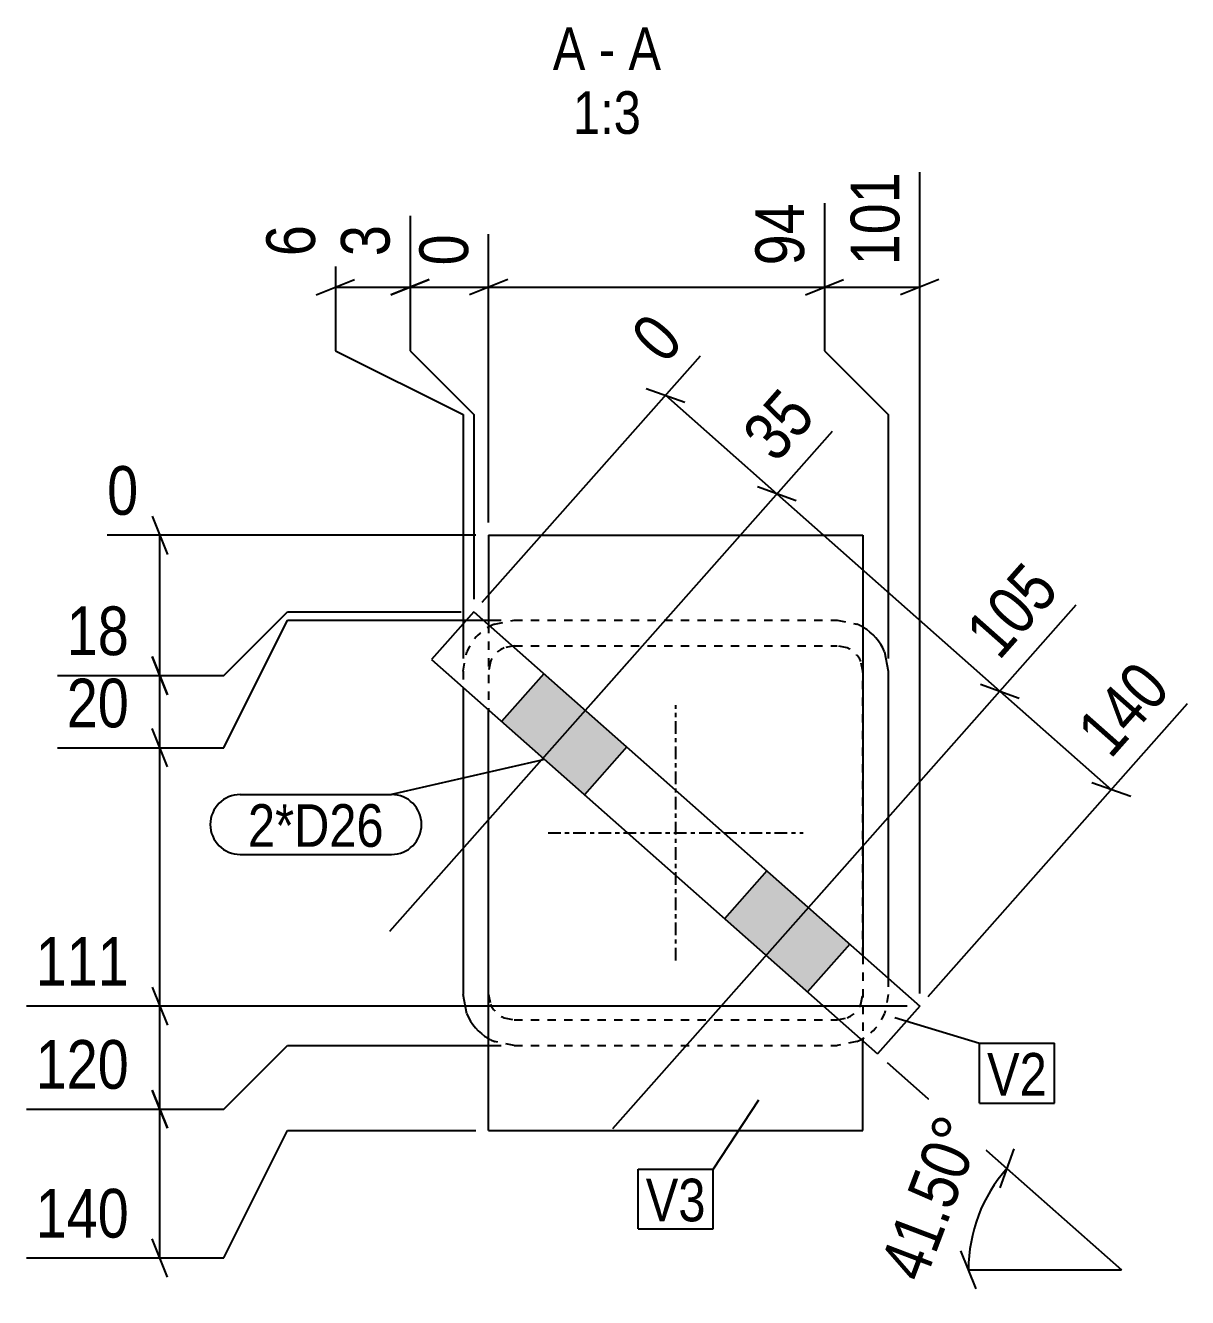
# Model space of a CAD drawing. Header units: millimetres. Extents: x 12 to 21119, y 5 to 432.
# Drawn here: x 10181 to 10454.2, y 5.2 to 304.4 of the extents above; entities that cross this region are included whole.
import ezdxf

# ---------------------------------------------------------------- set-up
doc = ezdxf.new("R2010")
doc.units = ezdxf.units.MM
doc.linetypes.add('DXK_LINE_DOT2', pattern=[3.9198, 1.9599, -1.9599])
doc.linetypes.add('DXK_LINE_DOT3', pattern=[5.9187, 2.979, -0.9799, 0.9799, -0.9799])
for name, color, linetype in [('MÅLSÆTNING', 7, 'Continuous'), ('STÅL', 7, 'Continuous'), ('TEKST', 7, 'Continuous')]:
    doc.layers.add(name, color=color, linetype=linetype)
doc.styles.add('Arial Narrow', font='ARIALN.TTF', dxfattribs={"height": 0.2})

msp = doc.modelspace()

# ---------------------------------------------------------------- hatches: boundary and pattern name
at = {"layer": 'STÅL', "linetype": 'Continuous'}
for points in [[(10292.96, 140.66), (10312.44, 123.43), (10322.37, 134.67), (10302.9, 151.9)], [(10345.39, 94.28), (10364.86, 77.05), (10374.8, 88.28), (10355.33, 105.51)]]:
    msp.add_hatch(color=96, dxfattribs=at).paths.add_polyline_path(points)

# ---------------------------------------------------------------- linework, layer by layer
at = {"layer": 'MÅLSÆTNING', "color": 7, "linetype": 'Continuous'}
for p, q in [((10391.28, 76.71), (10391.28, 269.88)), ((10368.88, 262.57), (10368.88, 227.85)), ((10368.88, 262.57), (10368.88, 227.85)), ((10253.88, 259.63), (10253.88, 227.85)), ((10271.42, 259.63), (10271.42, 227.85)), ((10289.88, 187.48), (10289.88, 255.26)), ((10289.88, 187.48), (10289.88, 255.26)), ((10249.38, 241.05), (10258.38, 244.65)), ((10253.88, 242.85), (10271.42, 242.85)), ((10266.92, 241.05), (10275.92, 244.65)), ((10271.42, 242.85), (10289.88, 242.85)), ((10294.38, 244.65), (10285.38, 241.05)), ((10294.38, 244.65), (10285.38, 241.05)), ((10289.88, 242.85), (10368.88, 242.85)), ((10364.38, 241.05), (10373.38, 244.65)), ((10368.88, 242.85), (10391.28, 242.85)), ((10395.78, 244.65), (10386.78, 241.05)), ((10253.88, 227.85), (10283.88, 212.85)), ((10271.42, 227.85), (10286.42, 212.85)), ((10271.42, 227.85), (10286.42, 212.85)), ((10368.88, 227.85), (10383.88, 212.85)), ((10368.88, 227.85), (10383.88, 212.85)), ((10288.41, 168.72), (10339.7, 226.69)), ((10326.91, 219.02), (10336.04, 215.76)), ((10331.47, 217.39), (10357.69, 194.2)), ((10283.88, 212.85), (10283.88, 155.48)), ((10286.42, 212.85), (10286.42, 169.47)), ((10286.42, 212.85), (10286.42, 169.47)), ((10383.88, 212.85), (10383.88, 155.48)), ((10383.88, 212.85), (10383.88, 155.48)), ((10314.63, 145.53), (10370.76, 208.97)), ((10314.63, 145.53), (10370.76, 208.97)), ((10362.25, 192.57), (10353.12, 195.83)), ((10362.25, 192.57), (10353.12, 195.83)), ((10357.69, 194.2), (10410.11, 147.82)), ((10210.81, 188.98), (10214.41, 179.98)), ((10286.88, 184.48), (10200.2, 184.48)), ((10212.61, 151.47), (10212.61, 184.48)), ((10367.05, 99.15), (10428.03, 168.07)), ((10227.61, 151.47), (10242.61, 166.47)), ((10227.61, 151.47), (10242.61, 166.47)), ((10242.61, 166.47), (10283.42, 166.47)), ((10242.61, 166.47), (10283.42, 166.47)), ((10227.61, 134.48), (10242.61, 164.48)), ((10227.61, 134.48), (10242.61, 164.48)), ((10242.61, 164.48), (10292.88, 164.48)), ((10242.61, 164.48), (10292.88, 164.48)), ((10214.41, 146.97), (10210.81, 155.97)), ((10210.81, 155.97), (10214.41, 146.97)), ((10212.61, 134.48), (10212.61, 151.47)), ((10405.55, 149.45), (10414.68, 146.18)), ((10405.55, 149.45), (10414.68, 146.18)), ((10410.11, 147.82), (10436.33, 124.62)), ((10393.27, 75.95), (10454.24, 144.87)), ((10214.41, 129.98), (10210.81, 138.98)), ((10214.41, 129.98), (10210.81, 138.98)), ((10188.52, 134.48), (10227.61, 134.48)), ((10188.52, 134.48), (10227.61, 134.48)), ((10212.61, 73.71), (10212.61, 134.48)), ((10440.89, 122.99), (10431.76, 126.26)), ((10210.81, 78.21), (10214.41, 69.21)), ((10210.81, 78.21), (10214.41, 69.21)), ((10388.28, 73.71), (10181.21, 73.71)), ((10388.28, 73.71), (10181.21, 73.71)), ((10212.61, 49.48), (10212.61, 73.71)), ((10227.61, 49.48), (10242.61, 64.48)), ((10227.61, 49.48), (10242.61, 64.48)), ((10242.61, 64.48), (10292.88, 64.48)), ((10242.61, 64.48), (10292.88, 64.48)), ((10383.59, 60.49), (10411.77, 35.55)), ((10214.41, 44.98), (10210.81, 53.98)), ((10210.81, 53.98), (10214.41, 44.98)), ((10181.21, 49.48), (10227.61, 49.48)), ((10181.21, 49.48), (10227.61, 49.48)), ((10212.61, 14.48), (10212.61, 49.48)), ((10227.61, 14.48), (10242.61, 44.48)), ((10242.61, 44.48), (10286.88, 44.48)), ((10413.4, 40.12), (10410.13, 30.99)), ((10411.77, 35.55), (10438.73, 11.7)), ((10214.41, 9.98), (10210.81, 18.98)), ((10404.53, 7.2), (10400.93, 16.2)), ((10181.21, 14.48), (10227.61, 14.48)), ((10402.73, 11.7), (10438.73, 11.7))]:
    msp.add_line(p, q, dxfattribs=at)
msp.add_arc((10438.73, 11.7), 36, 138.5, 180, dxfattribs=at)
at = {"layer": 'STÅL', "color": 2, "linetype": 'Continuous'}
for p, q in [((10289.88, 184.48), (10289.88, 163.42)), ((10289.88, 184.48), (10377.88, 184.48)), ((10377.88, 184.48), (10377.88, 85.56)), ((10286.42, 166.47), (10276.49, 155.24)), ((10286.42, 166.47), (10391.28, 73.71)), ((10382.97, 157.07), (10383.88, 152.48)), ((10276.49, 155.24), (10381.34, 62.47)), ((10383.88, 152.48), (10383.88, 80.25)), ((10283.88, 148.7), (10283.88, 76.48)), ((10289.88, 44.48), (10289.88, 143.39)), ((10284.79, 71.88), (10283.88, 76.48)), ((10391.28, 73.71), (10381.34, 62.47)), ((10377.88, 44.48), (10377.88, 65.53)), ((10289.88, 44.48), (10377.88, 44.48))]:
    msp.add_line(p, q, dxfattribs=at)
at = {"layer": 'STÅL', "color": 7, "linetype": 'DXK_LINE_DOT2'}
for p, q in [((10289.88, 163.42), (10289.88, 143.39)), ((10291.29, 163.56), (10295.88, 164.48)), ((10295.88, 164.48), (10371.88, 164.48)), ((10371.88, 164.48), (10376.47, 163.56)), ((10283.88, 152.48), (10284.79, 157.07)), ((10295.88, 158.48), (10293.58, 158.02)), ((10295.88, 158.48), (10371.88, 158.48)), ((10374.18, 158.02), (10371.88, 158.48)), ((10290.34, 154.77), (10289.88, 152.48)), ((10377.88, 152.48), (10377.42, 154.77)), ((10283.88, 152.48), (10283.88, 148.7)), ((10377.88, 85.56), (10377.88, 152.48)), ((10289.88, 76.48), (10289.88, 143.39)), ((10377.88, 85.56), (10377.88, 65.53)), ((10383.88, 80.25), (10383.88, 76.48)), ((10289.88, 76.48), (10290.34, 74.18)), ((10377.42, 74.18), (10377.88, 76.48)), ((10383.88, 76.48), (10382.97, 71.88)), ((10293.58, 70.93), (10295.88, 70.48)), ((10295.88, 70.48), (10371.88, 70.48)), ((10371.88, 70.48), (10374.18, 70.93)), ((10295.88, 64.48), (10291.29, 65.39)), ((10295.88, 64.48), (10371.88, 64.48)), ((10376.47, 65.39), (10371.88, 64.48))]:
    msp.add_line(p, q, dxfattribs=at)
at = {"layer": 'STÅL', "color": 96, "linetype": 'Continuous'}
for p, q in [((10322.95, 154.93), (10266.62, 91.27)), ((10302.9, 151.9), (10292.96, 140.66)), ((10322.37, 134.67), (10312.44, 123.43)), ((10375.37, 108.55), (10319.05, 44.89)), ((10355.33, 105.51), (10345.39, 94.28)), ((10374.8, 88.28), (10364.86, 77.05))]:
    msp.add_line(p, q, dxfattribs=at)
at = {"layer": 'STÅL', "color": 7, "linetype": 'DXK_LINE_DOT3'}
for p, q in [((10333.88, 84.48), (10333.88, 144.48)), ((10303.88, 114.48), (10363.88, 114.48))]:
    msp.add_line(p, q, dxfattribs=at)
at = {"layer": 'STÅL', "color": 7, "linetype": 'DXK_LINE_DOT2'}
for centre, radius, start, end in [((10295.88, 152.48), 12, 112.5, 157.5), ((10371.88, 152.48), 12, 59.4015, 67.5), ((10295.88, 152.48), 6, 112.5, 157.5), ((10371.88, 152.48), 6, 22.5, 67.5), ((10295.88, 76.48), 6, 202.5, 247.5), ((10371.88, 76.48), 6, 292.5, 337.5), ((10371.88, 76.48), 12, 292.5, 337.5), ((10295.88, 76.48), 12, 239.4007, 247.5)]:
    msp.add_arc(centre, radius, start, end, dxfattribs=at)
at = {"layer": 'STÅL', "color": 2, "linetype": 'Continuous'}
for centre, start, end in [((10371.88, 152.48), 22.5, 59.4015), ((10295.88, 76.48), 202.5, 239.4007)]:
    msp.add_arc(centre, 12, start, end, dxfattribs=at)
at = {"layer": 'TEKST', "color": 7, "linetype": 'Continuous'}
for p, q in [((10302.76, 131.67), (10267.08, 123.49)), ((10231.51, 123.49), (10267.08, 123.49)), ((10231.51, 109.39), (10267.08, 109.39)), ((10385.41, 71.05), (10405.3, 64.97)), ((10405.3, 64.97), (10422.97, 64.97)), ((10422.97, 50.87), (10422.97, 64.97)), ((10353.38, 51.63), (10342.72, 35.4)), ((10325.05, 35.4), (10342.72, 35.4)), ((10325.05, 21.3), (10325.05, 35.4)), ((10342.72, 21.3), (10342.72, 35.4)), ((10325.05, 21.3), (10342.72, 21.3))]:
    msp.add_line(p, q, dxfattribs=at)
for centre, start, end in [((10231.51, 116.44), 90, 270), ((10267.08, 116.44), 270, 90)]:
    msp.add_arc(centre, 7.05, start, end, dxfattribs=at)

# ---------------------------------------------------------------- wipeouts: each hides what was drawn before it
at = {"color": 0, "linetype": 'Continuous'}
for points, layer in [([(10207.73, 136.88), (10207.73, 153.68), (10188.3, 153.68), (10188.3, 136.88)], 'MÅLSÆTNING'), ([(10207.73, 76.11), (10207.73, 92.91), (10180.99, 92.91), (10180.99, 76.11)], 'MÅLSÆTNING'), ([(10207.73, 51.88), (10207.73, 68.68), (10180.99, 68.68), (10180.99, 51.88)], 'MÅLSÆTNING'), ([(10207.73, 16.88), (10207.73, 33.68), (10180.99, 33.68), (10180.99, 16.88)], 'MÅLSÆTNING'), ([(10312.66, 293.88), (10312.66, 304.38), (10304.99, 304.38), (10304.99, 293.88)], 'TEKST'), ([(10319.64, 293.88), (10319.64, 304.38), (10315.81, 304.38), (10315.81, 293.88)], 'TEKST'), ([(10330.46, 293.88), (10330.46, 304.38), (10322.79, 304.38), (10322.79, 293.88)], 'TEKST'), ([(10325.72, 278.88), (10325.72, 289.38), (10309.73, 289.38), (10309.73, 278.88)], 'TEKST')]:
    msp.add_wipeout(points, dxfattribs=at).dxf.layer = layer
at = {"color": 0}
msp.add_wipeout([(10340.92, 23.1), (10340.92, 33.6), (10326.85, 33.6), (10326.85, 23.1)], dxfattribs=at).dxf.layer = 'TEKST'

# ---------------------------------------------------------------- next in the draw order: linework, layer by layer
at = {"layer": 'MÅLSÆTNING', "color": 7, "linetype": 'Continuous'}
msp.add_line((10188.52, 151.47), (10227.61, 151.47), dxfattribs=at)
msp.add_line((10188.52, 151.47), (10227.61, 151.47), dxfattribs=at)

# ---------------------------------------------------------------- next in the draw order: texts
at = {"layer": 'MÅLSÆTNING', "color": 3, "linetype": 'Continuous', "style": 'Arial Narrow'}
for s, p in [('20', (10190.7, 139.28)), ('111', (10183.39, 78.51)), ('120', (10183.39, 54.28)), ('140', (10183.39, 19.28))]:
    msp.add_text(s, height=11.453, dxfattribs=at).set_placement(p)
at = {"layer": 'TEKST', "color": 3, "linetype": 'Continuous', "style": 'Arial Narrow'}
for s, height, p in [('A', 10.02, (10304.99, 293.88)), ('A', 10.02, (10322.79, 293.88)), ('-', 10.02, (10315.81, 293.88)), ('1:3', 10.021, (10309.73, 278.88))]:
    msp.add_text(s, height=height, dxfattribs=at).set_placement(p)

# ---------------------------------------------------------------- next in the draw order: wipeouts: each hides what was drawn before it
at = {"color": 0, "linetype": 'Continuous'}
for points in [[(10388.88, 272.28), (10372.08, 272.28), (10372.08, 245.55), (10388.88, 245.55)], [(10269.02, 259.84), (10252.22, 259.84), (10252.22, 247.73), (10269.02, 247.73)], [(10287.48, 257.66), (10270.68, 257.66), (10270.68, 245.55), (10287.48, 245.55)], [(10339.49, 230.07), (10326.91, 241.21), (10318.88, 232.13), (10331.46, 221)], [(10370.55, 212.36), (10357.97, 223.49), (10345.09, 208.94), (10357.68, 197.81)], [(10209.91, 186.88), (10209.91, 203.68), (10197.8, 203.68), (10197.8, 186.88)], [(10427.82, 171.45), (10415.24, 182.59), (10397.52, 162.56), (10410.1, 151.43)], [(10207.73, 153.87), (10207.73, 170.67), (10188.3, 170.67), (10188.3, 153.87)]]:
    msp.add_wipeout(points, dxfattribs=at).dxf.layer = 'MÅLSÆTNING'
at = {"color": 0}
for points, layer in [([(10409.33, 46.43), (10393.62, 52.38), (10377.99, 11.12), (10393.7, 5.17)], 'MÅLSÆTNING'), ([(10265.28, 111.19), (10265.28, 121.69), (10233.31, 121.69), (10233.31, 111.19)], 'TEKST'), ([(10340.92, 23.1), (10340.92, 33.6), (10326.85, 33.6), (10326.85, 23.1)], 'TEKST')]:
    msp.add_wipeout(points, dxfattribs=at).dxf.layer = layer

# ---------------------------------------------------------------- next in the draw order: linework, layer by layer
at = {"layer": 'MÅLSÆTNING', "color": 7, "linetype": 'Continuous'}
for p, q in [((10271.42, 259.63), (10271.42, 227.85)), ((10275.92, 244.65), (10266.92, 241.05)), ((10364.38, 241.05), (10373.38, 244.65)), ((10367.05, 99.15), (10428.03, 168.07))]:
    msp.add_line(p, q, dxfattribs=at)
at = {"layer": 'TEKST', "color": 7, "linetype": 'Continuous'}
for q in [(10405.3, 64.97), (10422.97, 50.87)]:
    msp.add_line((10405.3, 50.87), q, dxfattribs=at)

# ---------------------------------------------------------------- next in the draw order: texts
at = {"layer": 'MÅLSÆTNING', "color": 3, "linetype": 'Continuous', "style": 'Arial Narrow'}
for s, height, rotation, p in [('101', 11.453, 90.0002, (10386.48, 247.95)), ('3', 11.45, 90.0002, (10266.62, 250.13)), ('0', 11.45, 90.0002, (10285.08, 247.95)), ('0', 11.45, 48.5009, (10331.26, 224.39)), ('35', 11.453, 48.5009, (10357.47, 201.2)), ('105', 11.453, 48.5009, (10409.9, 154.82))]:
    msp.add_text(s, height=height, rotation=rotation, dxfattribs=at).set_placement(p)
for s, height, p in [('0', 11.45, (10200.2, 189.28)), ('18', 11.453, (10190.7, 156.27))]:
    msp.add_text(s, height=height, dxfattribs=at).set_placement(p)
at = {"layer": 'MÅLSÆTNING', "color": 3, "style": 'Arial Narrow'}
msp.add_text('41.50°', height=11.453, rotation=69.2477, dxfattribs=at).set_placement((10392.31, 8.27))
at = {"layer": 'TEKST', "color": 3, "style": 'Arial Narrow'}
msp.add_text('V3', height=10.021, dxfattribs=at).set_placement((10326.85, 23.1))

# ---------------------------------------------------------------- next in the draw order: wipeouts: each hides what was drawn before it
at = {"color": 0, "linetype": 'Continuous'}
msp.add_wipeout([(10251.48, 259.84), (10234.68, 259.84), (10234.68, 247.73), (10251.48, 247.73)], dxfattribs=at).dxf.layer = 'MÅLSÆTNING'
at = {"color": 0}
for points in [[(10265.28, 111.19), (10265.28, 121.69), (10233.31, 121.69), (10233.31, 111.19)], [(10421.17, 52.67), (10421.17, 63.17), (10407.1, 63.17), (10407.1, 52.67)]]:
    msp.add_wipeout(points, dxfattribs=at).dxf.layer = 'TEKST'

# ---------------------------------------------------------------- next in the draw order: texts
at = {"layer": 'MÅLSÆTNING', "color": 3, "linetype": 'Continuous', "style": 'Arial Narrow'}
msp.add_text('6', height=11.45, rotation=90.0002, dxfattribs=at).set_placement((10249.08, 250.13))
at = {"layer": 'TEKST', "color": 3, "style": 'Arial Narrow'}
msp.add_text('2*D26', height=10.021, dxfattribs=at).set_placement((10233.31, 111.19))

# ---------------------------------------------------------------- next in the draw order: wipeouts: each hides what was drawn before it
at = {"color": 0, "linetype": 'Continuous'}
for points in [[(10366.48, 264.97), (10349.68, 264.97), (10349.68, 245.55), (10366.48, 245.55)], [(10454.03, 148.26), (10441.45, 159.39), (10423.73, 139.37), (10436.32, 128.24)]]:
    msp.add_wipeout(points, dxfattribs=at).dxf.layer = 'MÅLSÆTNING'
at = {"color": 0}
msp.add_wipeout([(10421.17, 52.67), (10421.17, 63.17), (10407.1, 63.17), (10407.1, 52.67)], dxfattribs=at).dxf.layer = 'TEKST'

# ---------------------------------------------------------------- next in the draw order: texts
at = {"layer": 'MÅLSÆTNING', "color": 3, "linetype": 'Continuous', "style": 'Arial Narrow'}
for s, rotation, p in [('94', 90.0002, (10364.08, 247.95)), ('140', 48.5009, (10436.11, 131.62))]:
    msp.add_text(s, height=11.453, rotation=rotation, dxfattribs=at).set_placement(p)
at = {"layer": 'TEKST', "color": 3, "style": 'Arial Narrow'}
msp.add_text('V2', height=10.021, dxfattribs=at).set_placement((10407.1, 52.67))

doc.saveas('drawing.dxf')
